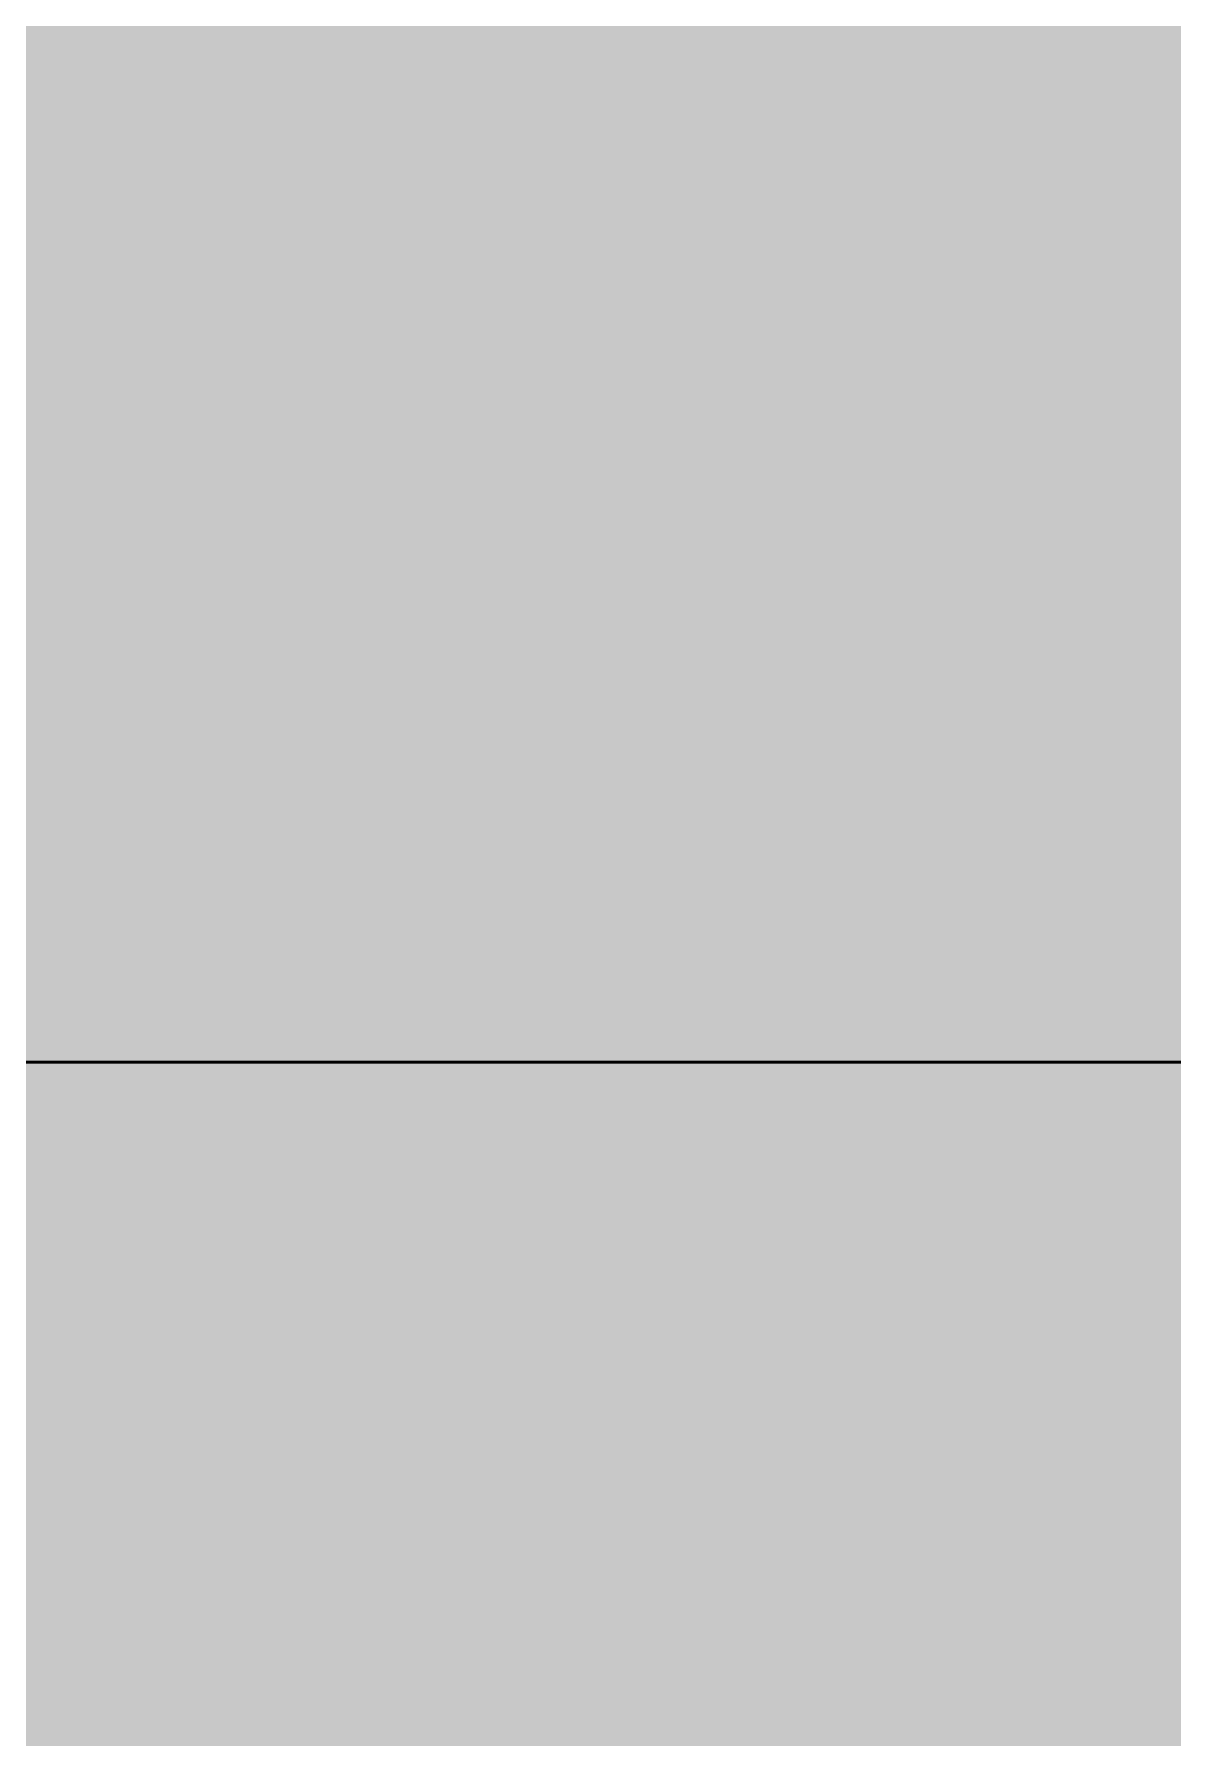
# Model space of a CAD drawing. Header units: millimetres. Extents: x -155050 to -36395, y -2753 to 7638.
# Drawn here: x -45849.2 to -45638.7, y -874.9 to -560.1 of the extents above; entities that cross this region are included whole.
import ezdxf

# ---------------------------------------------------------------- set-up
doc = ezdxf.new("R2010")
doc.units = ezdxf.units.MM
for name, pattern in [('IMPORT-DASHDOT', [11.176, 8.128, -1.524, 0, -1.524]), ('IMPORT-DASHED _2_', [9.652, 8.128, -1.524]), ('IMPORT-DĚLICÍ2 _2_', [15.875, 6.35, -3.175, 0, -3.175, 0, -3.175]), ('IMPORT-KANVBRDO', [20, 7, -6.5, 0, -6.5]), ('IMPORT-PHANTOM2', [14.732, 8.128, -1.524, 1.016, -1.524, 1.016, -1.524])]:
    doc.linetypes.add(name, pattern=pattern)
for name, color, linetype, lineweight, true_color in [('---1 - PBS PNP-1', 1, 'Continuous', 35, 0xff0000), ('00_pl_deštová voda oblast', 6, 'Continuous', 25, 0xff00ff), ('00_pL_hranice pozemku', 1, 'Continuous', 35, 0xff0000), ('00_pL_katastr', 150, 'Continuous', 9, 0x007fff), ('00_pL_katastr-1', 150, 'Continuous', 35, 0x007fff), ('00_pL_objekt', 1, 'Continuous', 50, 0xff0000), ('212_HK_situace_03_dwg-1', 40, 'Continuous', 9, 0xffbf00), ('A-DOOR-5', 7, 'Continuous', 9, 0xf7f7ef), ('A-FLOR-LEVL-1', 7, 'Continuous', 9, 0x7f7f7f), ('hch kanal-2', 6, 'IMPORT-KANVBRDO', 9, 0xff00ff), ('hch teren-1', 7, 'Continuous', 9, 0x00a5a5), ('hchrozvodi-1', 7, 'IMPORT-DĚLICÍ2 _2_', 9, 0x00a5a5), ('Obrys', 2, 'Continuous', 9, 0xffff00), ('Obrys-2', 1, 'IMPORT-DASHED _2_', 9, 0xff0000), ('Obrys-3', 5, 'Continuous', 9, 0x0000ff), ('Obrys-4', 5, 'IMPORT-DASHDOT', 9, 0x0000ff), ('PDF7_GASNET PLYN STŘEDOTLAK', 9, 'Continuous', 9, 0x808080), ('PDF7_GASNET PLYN STŘEDOTLAK OCHRANNĚ PÁSMO', 7, 'Continuous', 9, 0xa5a552), ('PDF7_GP Budovy', 7, 'Continuous', 9, 0x260000), ('PDF7_GP Elektrické objekty', 6, 'Continuous', 9, 0xff00ff), ('PDF7_GP Hraniční linie', 7, 'Continuous', 9, 0x0052a5), ('PDF7_GP Výšky bodů', 7, 'Continuous', 9, 0x0052a5), ('PDF7_ISS CETIN Nadzemní sítě', 9, 'Continuous', 9, 0x808080), ('PDF7_ISS CETIN Zaměřené a kótované vnitřní STP', 9, 'Continuous', 9, 0x808080), ('PDF7_ISS KRÁLOVÉHRADECKÁ PROVOZNÍ SPLAŠKOVÁ KANALIZACE', 9, 'Continuous', 9, 0x808080), ('PDF7_ISS KRÁLOVÉHRADECKÁ PROVOZNÍ VODOVOD HL ŘAD', 9, 'Continuous', 9, 0x808080), ('PDF7_ISS TECHNICKÉ SLUŽBY HK VO', 9, 'Continuous', 9, 0x808080), ('PDF7_ISS ČEZ DISTRIBUCE NN', 9, 'Continuous', 9, 0x808080), ('PDF7_ISS ČEZ DISTRIBUCE VN PODZEMNÍ', 9, 'Continuous', 9, 0x808080), ('PDF7_Pouchov_726559$0$23700', 7, 'Continuous', 9, 0x52a5a5), ('PDF7_Slezské Předměstí_646971$0$21900', 7, 'Continuous', 9, 0x002600), ('PDF7_Slezské Předměstí_646971$0$23700', 9, 'Continuous', 9, 0x808080), ('zed-1', 5, 'Continuous', 9, 0x0000ff)]:
    doc.layers.add(name, color=color, linetype=linetype, lineweight=lineweight, true_color=true_color)
for name, color, linetype, lineweight in [('0-1', 7, 'Continuous', 9), ('0-2', 7, 'IMPORT-PHANTOM2', 9), ('00_pl_rozhrani ploch', 7, 'Continuous', 18), ('00_pL_stavajici objekty', 7, 'Continuous', 50), ('2966-1_navrh dispozice stroju-HK_02_dwg-1', 7, 'Continuous', 9), ('2966-1_navrh dispozice stroju-HK_dwg-1', 7, 'Continuous', 9), ('A-DOOR', 7, 'Continuous', 9), ('A-FLOR-LEVL', 7, 'Continuous', 9), ('HK_TEREN_SESAZENI_dwg-1', 7, 'Continuous', 9), ('Kóty', 7, 'Continuous', 9), ('PDF4_Geometry', 7, 'Continuous', 9), ('PDF7_GP Popis', 7, 'Continuous', 9), ('PDF7_ISS VODOVOD', 7, 'Continuous', 9), ('PDF9_Geometrie', 7, 'Continuous', 9)]:
    doc.layers.add(name, color=color, linetype=linetype, lineweight=lineweight)

# ---------------------------------------------------------------- blocks, each defined once
blk = doc.blocks.new('M_Vrata_ výsuvná_ sekční - 3000X4000 MM-840892-Řez 5')
at = {"layer": 'A-DOOR-5'}
blk.add_hatch(color=256, dxfattribs=at).paths.add_polyline_path([(196528.92, -750), (196843.19, -750), (196843.19, -738), (196995.69, -738), (196995.69, 1700), (196988.19, 1700), (196988.19, 2750), (192995.69, 2750), (192995.69, -738), (193133.19, -738), (193133.19, -750), (196145.34, -750)])
at = {"layer": 'A-DOOR'}
blk.add_line((196843.19, -750), (193133.19, -750), dxfattribs=at)
blk.add_line((196843.19, -750), (193133.19, -750), dxfattribs=at)
blk = doc.blocks.new('Rampa - Rampa-818641-Řez 5')
at = {"layer": 'A-FLOR-LEVL-1'}
blk.add_hatch(color=256, dxfattribs=at).paths.add_polyline_path([(192988.19, -953), (196988.19, -953), (196988.19, -756), (196868.19, -756), (196868.19, -750), (193108.19, -750), (193108.19, -756), (192988.19, -756), (192988.19, -876.47)])
blk = doc.blocks.new('2966-1_navrh dispozice stroju-HK_dwg-867852-Řez 5')
at = {"layer": 'Kóty'}
blk.add_line((181940.69, -750), (198730.69, -750), dxfattribs=at)
at = {"layer": 'Obrys'}
blk.add_line((203519.7, -750), (179267.83, -750), dxfattribs=at)
at = {"layer": 'Obrys-3'}
blk.add_line((196995.69, -750), (192985.69, -750), dxfattribs=at)
blk = doc.blocks.new('2966-1_navrh dispozice stroju-HK_02_dwg__X1516-904703-Řez 5')
at = {"layer": '0-1'}
for p, q in [((194362.78, -750), (194373.13, -750)), ((194371.76, -750), (194382.11, -750)), ((194380.74, -750), (194391.09, -750)), ((194389.72, -750), (194400.07, -750)), ((194398.7, -750), (194409.05, -750)), ((194407.68, -750), (194418.03, -750)), ((194416.66, -750), (194427.01, -750)), ((194425.64, -750), (194435.99, -750)), ((194434.62, -750), (194444.97, -750)), ((194443.6, -750), (194453.95, -750)), ((194452.58, -750), (194462.93, -750)), ((194461.56, -750), (194471.91, -750)), ((194470.54, -750), (194480.89, -750)), ((194479.52, -750), (194489.87, -750)), ((194488.5, -750), (194498.85, -750)), ((194497.48, -750), (194507.83, -750)), ((194506.46, -750), (194516.81, -750)), ((194515.44, -750), (194525.79, -750)), ((194524.42, -750), (194534.77, -750)), ((194533.4, -750), (194543.75, -750)), ((194542.38, -750), (194552.73, -750)), ((194551.36, -750), (194561.71, -750)), ((194560.34, -750), (194570.69, -750)), ((194569.32, -750), (194579.67, -750))]:
    blk.add_line(p, q, dxfattribs=at)
blk = doc.blocks.new('2966-1_navrh dispozice stroju-HK_02_dwg__X1517-904704-Řez 5')
at = {"layer": '0-1'}
for p, q in [((194363.21, -750), (194373.56, -750)), ((194372.19, -750), (194382.54, -750)), ((194381.17, -750), (194391.52, -750)), ((194390.15, -750), (194400.5, -750)), ((194399.13, -750), (194409.48, -750)), ((194408.11, -750), (194418.46, -750)), ((194417.09, -750), (194427.44, -750)), ((194426.07, -750), (194436.42, -750)), ((194435.05, -750), (194445.4, -750)), ((194444.03, -750), (194454.38, -750)), ((194453.01, -750), (194463.36, -750)), ((194462, -750), (194472.35, -750)), ((194470.98, -750), (194481.33, -750)), ((194479.96, -750), (194490.31, -750)), ((194488.94, -750), (194499.29, -750)), ((194497.92, -750), (194508.27, -750)), ((194506.9, -750), (194517.25, -750)), ((194515.88, -750), (194526.23, -750)), ((194524.86, -750), (194535.21, -750)), ((194533.84, -750), (194544.19, -750)), ((194542.82, -750), (194553.17, -750)), ((194551.8, -750), (194562.15, -750)), ((194560.78, -750), (194571.13, -750)), ((194569.76, -750), (194580.11, -750))]:
    blk.add_line(p, q, dxfattribs=at)
blk = doc.blocks.new('2966-1_navrh dispozice stroju-HK_02_dwg__X1520-904707-Řez 5')
at = {"layer": '0-1'}
for p, q in [((194356.47, -750), (194366.47, -750)), ((194360.55, -750), (194370.55, -750)), ((194365.45, -750), (194375.45, -750)), ((194369.53, -750), (194379.53, -750)), ((194374.43, -750), (194424.43, -750)), ((194376.31, -750), (194415.45, -750)), ((194376.31, -750), (194406.47, -750)), ((194376.31, -750), (194397.49, -750)), ((194376.31, -750), (194388.51, -750)), ((194383.41, -750), (194433.41, -750)), ((194392.39, -750), (194442.39, -750)), ((194401.37, -750), (194451.37, -750)), ((194410.35, -750), (194460.35, -750)), ((194419.33, -750), (194469.33, -750)), ((194428.31, -750), (194462.31, -750)), ((194437.29, -750), (194462.31, -750)), ((194446.27, -750), (194462.31, -750)), ((194455.26, -750), (194465.26, -750)), ((194464.24, -750), (194474.24, -750)), ((194468.31, -750), (194478.31, -750)), ((194473.22, -750), (194523.22, -750)), ((194477.29, -750), (194487.29, -750)), ((194481.31, -750), (194514.24, -750)), ((194481.31, -750), (194505.26, -750)), ((194481.31, -750), (194496.27, -750)), ((194482.2, -750), (194532.2, -750)), ((194491.18, -750), (194541.18, -750)), ((194500.16, -750), (194550.16, -750)), ((194509.14, -750), (194559.14, -750)), ((194518.12, -750), (194568.12, -750)), ((194527.1, -750), (194577.1, -750)), ((194536.08, -750), (194567.31, -750)), ((194545.06, -750), (194567.31, -750)), ((194554.04, -750), (194567.31, -750)), ((194563.02, -750), (194573.02, -750)), ((194572, -750), (194582, -750))]:
    blk.add_line(p, q, dxfattribs=at)
blk = doc.blocks.new('2966-1_navrh dispozice stroju-HK_02_dwg__X1525-904712-Řez 5')
at = {"layer": '0-1'}
for p, q in [((194541.81, -750), (194546.05, -750)), ((194541.81, -750), (194549.81, -750)), ((194541.81, -750), (194549.81, -750)), ((194541.81, -750), (194549.81, -750)), ((194541.81, -750), (194549.81, -750)), ((194541.81, -750), (194549.81, -750)), ((194541.81, -750), (194549.81, -750)), ((194541.81, -750), (194549.81, -750)), ((194541.81, -750), (194549.81, -750)), ((194541.81, -750), (194549.81, -750)), ((194541.81, -750), (194549.81, -750)), ((194541.81, -750), (194549.81, -750)), ((194541.81, -750), (194549.81, -750)), ((194541.81, -750), (194549.81, -750)), ((194541.81, -750), (194549.81, -750)), ((194541.81, -750), (194549.81, -750)), ((194541.81, -750), (194549.81, -750)), ((194541.81, -750), (194549.81, -750)), ((194541.81, -750), (194549.81, -750)), ((194541.81, -750), (194549.81, -750)), ((194541.81, -750), (194549.81, -750)), ((194541.81, -750), (194549.81, -750)), ((194541.81, -750), (194549.81, -750)), ((194541.81, -750), (194549.81, -750)), ((194541.81, -750), (194549.81, -750)), ((194541.81, -750), (194549.81, -750)), ((194541.81, -750), (194549.81, -750)), ((194541.81, -750), (194549.81, -750)), ((194541.81, -750), (194549.81, -750)), ((194541.81, -750), (194549.81, -750)), ((194541.81, -750), (194549.81, -750)), ((194541.81, -750), (194549.81, -750)), ((194541.81, -750), (194549.81, -750)), ((194541.81, -750), (194549.81, -750)), ((194541.81, -750), (194549.81, -750)), ((194541.81, -750), (194549.81, -750)), ((194541.81, -750), (194549.81, -750)), ((194541.81, -750), (194549.81, -750)), ((194541.81, -750), (194549.81, -750)), ((194541.81, -750), (194549.81, -750)), ((194541.81, -750), (194549.81, -750)), ((194541.81, -750), (194549.81, -750)), ((194541.81, -750), (194549.81, -750)), ((194541.81, -750), (194549.81, -750)), ((194541.81, -750), (194549.81, -750)), ((194541.81, -750), (194549.81, -750)), ((194541.81, -750), (194549.81, -750)), ((194541.81, -750), (194549.81, -750)), ((194541.81, -750), (194549.81, -750)), ((194541.81, -750), (194549.81, -750)), ((194541.81, -750), (194549.81, -750)), ((194541.81, -750), (194549.81, -750)), ((194541.81, -750), (194549.81, -750)), ((194541.81, -750), (194549.81, -750)), ((194541.81, -750), (194549.81, -750)), ((194545.01, -750), (194549.81, -750)), ((194549.5, -750), (194549.81, -750))]:
    blk.add_line(p, q, dxfattribs=at)
blk = doc.blocks.new('2966-1_navrh dispozice stroju-HK_02_dwg__X1529-904716-Řez 5')
at = {"layer": '0-1'}
for p, q in [((194358.05, -750), (194368.05, -750)), ((194362.96, -750), (194372.96, -750)), ((194367.03, -750), (194377.03, -750)), ((194371.94, -750), (194421.94, -750)), ((194376.01, -750), (194386.01, -750)), ((194376.31, -750), (194395, -750)), ((194376.31, -750), (194403.98, -750)), ((194376.31, -750), (194412.96, -750)), ((194380.92, -750), (194430.92, -750)), ((194389.9, -750), (194439.9, -750)), ((194398.88, -750), (194448.88, -750)), ((194407.86, -750), (194457.86, -750)), ((194416.84, -750), (194466.84, -750)), ((194425.82, -750), (194462.31, -750)), ((194434.8, -750), (194462.31, -750)), ((194443.78, -750), (194462.31, -750)), ((194452.76, -750), (194462.76, -750)), ((194461.74, -750), (194471.74, -750)), ((194465.82, -750), (194475.82, -750)), ((194470.72, -750), (194480.72, -750)), ((194474.8, -750), (194484.8, -750)), ((194479.7, -750), (194529.7, -750)), ((194481.31, -750), (194493.78, -750)), ((194481.31, -750), (194502.76, -750)), ((194481.31, -750), (194511.74, -750)), ((194481.31, -750), (194520.72, -750)), ((194488.68, -750), (194538.68, -750)), ((194497.66, -750), (194547.66, -750)), ((194506.64, -750), (194556.64, -750)), ((194515.62, -750), (194565.62, -750)), ((194524.6, -750), (194574.6, -750)), ((194533.58, -750), (194567.31, -750)), ((194542.56, -750), (194567.31, -750)), ((194551.54, -750), (194567.31, -750)), ((194560.52, -750), (194570.52, -750)), ((194569.5, -750), (194579.5, -750)), ((194573.58, -750), (194583.58, -750))]:
    blk.add_line(p, q, dxfattribs=at)
blk = doc.blocks.new('2966-1_navrh dispozice stroju-HK_02_dwg__X1575-904762-Řez 5')
at = {"layer": '0-1'}
for p, q in [((194357.71, -750), (194368.06, -750)), ((194366.69, -750), (194377.04, -750)), ((194375.67, -750), (194386.02, -750)), ((194384.65, -750), (194395, -750)), ((194393.63, -750), (194403.98, -750)), ((194402.61, -750), (194412.96, -750)), ((194411.59, -750), (194421.94, -750)), ((194420.57, -750), (194430.92, -750)), ((194429.55, -750), (194439.9, -750)), ((194438.53, -750), (194448.88, -750)), ((194447.51, -750), (194457.86, -750)), ((194456.49, -750), (194466.84, -750)), ((194465.47, -750), (194475.82, -750)), ((194474.45, -750), (194484.8, -750)), ((194483.43, -750), (194493.78, -750)), ((194492.41, -750), (194502.76, -750)), ((194501.39, -750), (194511.74, -750)), ((194510.37, -750), (194520.72, -750)), ((194519.35, -750), (194529.7, -750)), ((194528.33, -750), (194538.68, -750)), ((194537.31, -750), (194547.66, -750)), ((194546.29, -750), (194556.64, -750)), ((194555.27, -750), (194565.62, -750)), ((194564.25, -750), (194574.6, -750)), ((194573.23, -750), (194583.58, -750))]:
    blk.add_line(p, q, dxfattribs=at)
blk = doc.blocks.new('2966-1_navrh dispozice stroju-HK_02_dwg__X1576-904763-Řez 5')
at = {"layer": '0-1'}
for p, q in [((194357.27, -750), (194367.62, -750)), ((194366.25, -750), (194376.6, -750)), ((194375.23, -750), (194385.58, -750)), ((194384.21, -750), (194394.56, -750)), ((194393.19, -750), (194403.54, -750)), ((194402.17, -750), (194412.52, -750)), ((194411.15, -750), (194421.5, -750)), ((194420.13, -750), (194430.48, -750)), ((194429.11, -750), (194439.46, -750)), ((194438.09, -750), (194448.44, -750)), ((194447.07, -750), (194457.42, -750)), ((194456.05, -750), (194466.4, -750)), ((194465.03, -750), (194475.38, -750)), ((194474.01, -750), (194484.36, -750)), ((194482.99, -750), (194493.34, -750)), ((194491.97, -750), (194502.32, -750)), ((194500.95, -750), (194511.3, -750)), ((194509.93, -750), (194520.28, -750)), ((194518.92, -750), (194529.27, -750)), ((194527.9, -750), (194538.25, -750)), ((194536.88, -750), (194547.23, -750)), ((194545.86, -750), (194556.21, -750)), ((194554.84, -750), (194565.19, -750)), ((194563.82, -750), (194574.17, -750)), ((194572.8, -750), (194583.15, -750))]:
    blk.add_line(p, q, dxfattribs=at)
blk = doc.blocks.new('2966-1_navrh dispozice stroju-HK_02_dwg__X1579-904766-Řez 5')
at = {"layer": '0-1'}
for p, q in [((194357.92, -750), (194367.92, -750)), ((194358.33, -750), (194368.33, -750)), ((194362.41, -750), (194372.41, -750)), ((194362.82, -750), (194372.82, -750)), ((194366.9, -750), (194376.9, -750)), ((194367.31, -750), (194417.31, -750)), ((194371.39, -750), (194381.39, -750)), ((194371.8, -750), (194421.8, -750)), ((194375.88, -750), (194385.88, -750)), ((194376.29, -750), (194426.29, -750)), ((194376.31, -750), (194390.37, -750)), ((194376.31, -750), (194394.86, -750)), ((194376.31, -750), (194399.35, -750)), ((194376.31, -750), (194403.84, -750)), ((194376.31, -750), (194408.33, -750)), ((194376.31, -750), (194412.82, -750)), ((194380.78, -750), (194430.78, -750)), ((194385.27, -750), (194435.27, -750)), ((194389.76, -750), (194439.76, -750)), ((194394.25, -750), (194444.25, -750)), ((194398.74, -750), (194448.74, -750)), ((194403.23, -750), (194453.23, -750)), ((194407.72, -750), (194457.72, -750)), ((194412.21, -750), (194462.21, -750)), ((194416.7, -750), (194466.7, -750)), ((194421.19, -750), (194471.19, -750)), ((194425.68, -750), (194462.31, -750)), ((194430.17, -750), (194462.31, -750)), ((194434.66, -750), (194462.31, -750)), ((194439.15, -750), (194462.31, -750)), ((194443.64, -750), (194462.31, -750)), ((194448.13, -750), (194462.31, -750)), ((194452.62, -750), (194462.62, -750)), ((194457.11, -750), (194467.11, -750)), ((194461.6, -750), (194471.6, -750)), ((194465.68, -750), (194475.68, -750)), ((194466.09, -750), (194476.09, -750)), ((194470.17, -750), (194480.17, -750)), ((194470.58, -750), (194480.58, -750)), ((194474.66, -750), (194484.66, -750)), ((194475.07, -750), (194525.07, -750)), ((194479.15, -750), (194489.15, -750)), ((194479.56, -750), (194529.56, -750)), ((194481.31, -750), (194493.64, -750)), ((194481.31, -750), (194498.13, -750)), ((194481.31, -750), (194502.62, -750)), ((194481.31, -750), (194507.11, -750)), ((194481.31, -750), (194511.6, -750)), ((194481.31, -750), (194516.09, -750)), ((194481.31, -750), (194520.58, -750)), ((194484.05, -750), (194534.05, -750)), ((194488.54, -750), (194538.54, -750)), ((194493.03, -750), (194543.03, -750)), ((194497.52, -750), (194547.52, -750)), ((194502.01, -750), (194552.01, -750)), ((194506.5, -750), (194556.5, -750)), ((194510.99, -750), (194560.99, -750)), ((194515.48, -750), (194565.48, -750)), ((194519.97, -750), (194569.97, -750)), ((194524.46, -750), (194574.46, -750)), ((194528.95, -750), (194567.31, -750)), ((194533.44, -750), (194567.31, -750)), ((194537.93, -750), (194567.31, -750)), ((194542.42, -750), (194567.31, -750)), ((194546.91, -750), (194567.31, -750)), ((194551.4, -750), (194567.31, -750)), ((194555.89, -750), (194567.31, -750)), ((194560.38, -750), (194570.38, -750)), ((194564.87, -750), (194574.87, -750)), ((194568.95, -750), (194578.95, -750)), ((194569.36, -750), (194579.36, -750)), ((194573.44, -750), (194583.44, -750)), ((194573.85, -750), (194583.85, -750))]:
    blk.add_line(p, q, dxfattribs=at)
blk = doc.blocks.new('2966-1_navrh dispozice stroju-HK_02_dwg__X1584-904771-Řez 5')
at = {"layer": '0-1'}
for p, q in [((194541.81, -750), (194549.81, -750)), ((194541.81, -750), (194549.81, -750)), ((194541.81, -750), (194549.81, -750)), ((194541.81, -750), (194549.81, -750)), ((194541.81, -750), (194549.81, -750)), ((194541.81, -750), (194549.81, -750)), ((194541.81, -750), (194549.81, -750)), ((194541.81, -750), (194549.81, -750)), ((194541.81, -750), (194549.81, -750)), ((194541.81, -750), (194549.81, -750)), ((194541.81, -750), (194549.81, -750)), ((194541.81, -750), (194549.81, -750)), ((194541.81, -750), (194549.81, -750)), ((194541.81, -750), (194549.81, -750)), ((194541.81, -750), (194549.81, -750)), ((194541.81, -750), (194549.81, -750)), ((194541.81, -750), (194549.81, -750)), ((194541.81, -750), (194549.81, -750)), ((194541.81, -750), (194549.81, -750)), ((194541.81, -750), (194549.81, -750)), ((194541.81, -750), (194549.81, -750)), ((194541.81, -750), (194549.81, -750)), ((194541.81, -750), (194549.81, -750)), ((194541.81, -750), (194549.81, -750)), ((194541.81, -750), (194549.81, -750)), ((194541.81, -750), (194549.81, -750)), ((194541.81, -750), (194549.81, -750)), ((194541.81, -750), (194549.81, -750)), ((194541.81, -750), (194549.81, -750)), ((194541.81, -750), (194549.81, -750)), ((194541.81, -750), (194549.81, -750)), ((194541.81, -750), (194549.81, -750)), ((194541.81, -750), (194549.81, -750)), ((194541.81, -750), (194549.81, -750)), ((194541.81, -750), (194549.81, -750)), ((194541.81, -750), (194549.81, -750)), ((194541.81, -750), (194549.81, -750)), ((194541.81, -750), (194549.81, -750)), ((194541.81, -750), (194549.81, -750)), ((194541.81, -750), (194549.81, -750)), ((194541.81, -750), (194549.81, -750)), ((194541.81, -750), (194549.81, -750)), ((194541.81, -750), (194549.81, -750)), ((194541.81, -750), (194549.81, -750)), ((194541.81, -750), (194549.81, -750)), ((194541.81, -750), (194549.81, -750)), ((194541.81, -750), (194549.81, -750)), ((194541.81, -750), (194549.81, -750)), ((194541.81, -750), (194549.81, -750)), ((194541.81, -750), (194549.81, -750)), ((194541.81, -750), (194549.81, -750)), ((194541.81, -750), (194549.81, -750)), ((194541.81, -750), (194549.81, -750)), ((194541.81, -750), (194549.53, -750)), ((194541.81, -750), (194545.04, -750)), ((194543.99, -750), (194549.81, -750)), ((194548.48, -750), (194549.81, -750))]:
    blk.add_line(p, q, dxfattribs=at)
blk = doc.blocks.new('2966-1_navrh dispozice stroju-HK_02_dwg__X1588-904775-Řez 5')
at = {"layer": '0-1'}
for p, q in [((194357.88, -750), (194367.88, -750)), ((194362.78, -750), (194372.78, -750)), ((194366.86, -750), (194376.86, -750)), ((194371.76, -750), (194421.76, -750)), ((194375.84, -750), (194385.84, -750)), ((194376.31, -750), (194412.78, -750)), ((194376.31, -750), (194403.8, -750)), ((194376.31, -750), (194394.82, -750)), ((194380.74, -750), (194430.74, -750)), ((194389.72, -750), (194439.72, -750)), ((194398.7, -750), (194448.7, -750)), ((194407.68, -750), (194457.68, -750)), ((194416.66, -750), (194466.66, -750)), ((194425.64, -750), (194462.31, -750)), ((194434.62, -750), (194462.31, -750)), ((194443.6, -750), (194462.31, -750)), ((194452.58, -750), (194462.58, -750)), ((194461.56, -750), (194471.56, -750)), ((194465.64, -750), (194475.64, -750)), ((194470.54, -750), (194480.54, -750)), ((194474.62, -750), (194484.62, -750)), ((194479.52, -750), (194529.52, -750)), ((194481.31, -750), (194520.54, -750)), ((194481.31, -750), (194511.56, -750)), ((194481.31, -750), (194502.58, -750)), ((194481.31, -750), (194493.6, -750)), ((194488.5, -750), (194538.5, -750)), ((194497.48, -750), (194547.48, -750)), ((194506.46, -750), (194556.46, -750)), ((194515.44, -750), (194565.44, -750)), ((194524.42, -750), (194574.42, -750)), ((194533.4, -750), (194567.31, -750)), ((194542.38, -750), (194567.31, -750)), ((194551.36, -750), (194567.31, -750)), ((194560.34, -750), (194570.34, -750)), ((194569.32, -750), (194579.32, -750)), ((194573.4, -750), (194583.4, -750))]:
    blk.add_line(p, q, dxfattribs=at)
blk = doc.blocks.new('2966-1_navrh dispozice stroju-HK_02_dwg-876232-Řez 5')
at = {"layer": '0-1'}
for p, q in [((195258.81, -750), (193691.81, -750)), ((196691.81, -750), (193691.81, -750)), ((196691.81, -750), (193691.81, -750)), ((193691.81, -750), (196691.81, -750)), ((193691.81, -750), (196691.81, -750)), ((196691.81, -750), (193691.81, -750)), ((196691.81, -750), (193691.81, -750)), ((196691.81, -750), (193691.81, -750)), ((193691.81, -750), (196691.81, -750)), ((193691.81, -750), (196691.81, -750)), ((196691.81, -750), (193691.81, -750)), ((195205.81, -750), (193821.81, -750)), ((193821.81, -750), (195205.81, -750)), ((195205.81, -750), (193821.81, -750)), ((193821.81, -750), (195205.81, -750)), ((195205.81, -750), (193821.81, -750)), ((193821.81, -750), (195205.81, -750)), ((195205.81, -750), (193821.81, -750)), ((193821.81, -750), (195205.81, -750)), ((194376.31, -750), (194357.31, -750)), ((194357.31, -750), (194376.31, -750)), ((194376.31, -750), (194357.31, -750)), ((194357.31, -750), (194376.31, -750)), ((194376.31, -750), (194357.31, -750)), ((194357.31, -750), (194376.31, -750)), ((194376.31, -750), (194357.31, -750)), ((194357.31, -750), (194376.31, -750)), ((194481.31, -750), (194462.31, -750)), ((194462.31, -750), (194481.31, -750)), ((194481.31, -750), (194462.31, -750)), ((194462.31, -750), (194481.31, -750)), ((194481.31, -750), (194462.31, -750)), ((194462.31, -750), (194481.31, -750)), ((194481.31, -750), (194462.31, -750)), ((194462.31, -750), (194481.31, -750)), ((194521.81, -750), (194501.81, -750)), ((194521.81, -750), (194501.81, -750)), ((194521.81, -750), (194501.81, -750)), ((194521.81, -750), (194501.81, -750)), ((194504.02, -750), (194502.81, -750)), ((194504.02, -750), (194502.81, -750)), ((194504.02, -750), (194502.81, -750)), ((194504.02, -750), (194502.81, -750)), ((194511.81, -750), (194504.02, -750)), ((194511.81, -750), (194504.02, -750)), ((194511.81, -750), (194504.02, -750)), ((194511.81, -750), (194504.02, -750)), ((194511.81, -750), (194504.02, -750)), ((194511.81, -750), (194504.02, -750)), ((194511.81, -750), (194504.02, -750)), ((194511.81, -750), (194504.02, -750)), ((194518.09, -750), (194505.54, -750)), ((194518.09, -750), (194505.54, -750)), ((194518.09, -750), (194505.54, -750)), ((194518.09, -750), (194505.54, -750)), ((194517.81, -750), (194505.81, -750)), ((194517.81, -750), (194505.81, -750)), ((194517.81, -750), (194505.81, -750)), ((194517.81, -750), (194505.81, -750)), ((194516.87, -750), (194506.76, -750)), ((194516.87, -750), (194506.76, -750)), ((194516.87, -750), (194506.76, -750)), ((194516.87, -750), (194506.76, -750)), ((194519.61, -750), (194511.81, -750)), ((194519.61, -750), (194511.81, -750)), ((194519.61, -750), (194511.81, -750)), ((194519.61, -750), (194511.81, -750)), ((194519.61, -750), (194511.81, -750)), ((194519.61, -750), (194511.81, -750)), ((194519.61, -750), (194511.81, -750)), ((194519.61, -750), (194511.81, -750)), ((194520.81, -750), (194519.61, -750)), ((194520.81, -750), (194519.61, -750)), ((194520.81, -750), (194519.61, -750)), ((194520.81, -750), (194519.61, -750)), ((194549.81, -750), (194541.81, -750)), ((194541.81, -750), (194549.81, -750)), ((194549.81, -750), (194541.81, -750)), ((194541.81, -750), (194549.81, -750)), ((194549.81, -750), (194541.81, -750)), ((194541.81, -750), (194549.81, -750)), ((194549.81, -750), (194541.81, -750)), ((194541.81, -750), (194549.81, -750)), ((194586.31, -750), (194567.31, -750)), ((194567.31, -750), (194586.31, -750)), ((194586.31, -750), (194567.31, -750)), ((194567.31, -750), (194586.31, -750)), ((194586.31, -750), (194567.31, -750)), ((194567.31, -750), (194586.31, -750)), ((194586.31, -750), (194567.31, -750)), ((194567.31, -750), (194586.31, -750))]:
    blk.add_line(p, q, dxfattribs=at)
at = {"layer": '0-1', "flags": 128}
blk.add_lwpolyline([(195448.81, -750), (195258.81, -750), (193691.81, -750)], dxfattribs=at)
blk.add_lwpolyline([(194517.01, -750), (194519.61, -750), (194522.21, -750), (194519.61, -750), (194517.01, -750), (194511.81, -750), (194506.62, -750), (194504.02, -750), (194501.42, -750), (194504.02, -750), (194506.62, -750), (194511.81, -750)], close=True, dxfattribs=at)
blk.add_lwpolyline([(194517.01, -750), (194519.61, -750), (194522.21, -750), (194519.61, -750), (194517.01, -750), (194511.81, -750), (194506.62, -750), (194504.02, -750), (194501.42, -750), (194504.02, -750), (194506.62, -750), (194511.81, -750)], close=True, dxfattribs=at)
blk.add_lwpolyline([(194517.01, -750), (194519.61, -750), (194522.21, -750), (194519.61, -750), (194517.01, -750), (194511.81, -750), (194506.62, -750), (194504.02, -750), (194501.42, -750), (194504.02, -750), (194506.62, -750), (194511.81, -750)], close=True, dxfattribs=at)
blk.add_lwpolyline([(194517.01, -750), (194519.61, -750), (194522.21, -750), (194519.61, -750), (194517.01, -750), (194511.81, -750), (194506.62, -750), (194504.02, -750), (194501.42, -750), (194504.02, -750), (194506.62, -750), (194511.81, -750)], close=True, dxfattribs=at)
at = {"layer": '0-2'}
blk.add_line((196883.81, -750), (193681.81, -750), dxfattribs=at)
blk.add_line((196883.81, -750), (193681.81, -750), dxfattribs=at)
at = {"layer": 'Kóty'}
for p, q in [((182162.81, -750), (198952.81, -750)), ((182162.81, -750), (198952.81, -750)), ((193402.81, -750), (195652.81, -750))]:
    blk.add_line(p, q, dxfattribs=at)
at = {"layer": 'Obrys'}
for p, q in [((179267.83, -750), (203741.82, -750)), ((203741.82, -750), (179267.83, -750)), ((198998.95, -750), (192881.81, -750)), ((192881.81, -750), (195250.12, -750)), ((195250.12, -750), (192881.81, -750)), ((192881.81, -750), (198998.95, -750))]:
    blk.add_line(p, q, dxfattribs=at)
at = {"layer": 'Obrys-2'}
for p, q in [((192608.67, -750), (199327.81, -750)), ((199327.81, -750), (192608.67, -750))]:
    blk.add_line(p, q, dxfattribs=at)
at = {"layer": 'Obrys-3'}
for p, q in [((181587.81, -750), (200127.81, -750)), ((200127.81, -750), (181587.81, -750)), ((199807.81, -750), (181587.81, -750))]:
    blk.add_line(p, q, dxfattribs=at)
at = {"layer": 'Obrys-3', "flags": 128}
blk.add_lwpolyline([(199802.81, -750), (181587.81, -750), (180987.81, -750)], dxfattribs=at)
at = {"layer": 'Obrys-4'}
blk.add_line((190787.81, -750), (200807.81, -750), dxfattribs=at)
at = {"layer": 'zed-1'}
blk.add_line((192985.69, -750), (196995.69, -750), dxfattribs=at)
for name in ['2966-1_navrh dispozice stroju-HK_02_dwg__X1516-904703-Řez 5', '2966-1_navrh dispozice stroju-HK_02_dwg__X1517-904704-Řez 5', '2966-1_navrh dispozice stroju-HK_02_dwg__X1575-904762-Řez 5', '2966-1_navrh dispozice stroju-HK_02_dwg__X1576-904763-Řez 5', '2966-1_navrh dispozice stroju-HK_02_dwg__X1520-904707-Řez 5', '2966-1_navrh dispozice stroju-HK_02_dwg__X1529-904716-Řez 5', '2966-1_navrh dispozice stroju-HK_02_dwg__X1579-904766-Řez 5', '2966-1_navrh dispozice stroju-HK_02_dwg__X1588-904775-Řez 5', '2966-1_navrh dispozice stroju-HK_02_dwg__X1525-904712-Řez 5', '2966-1_navrh dispozice stroju-HK_02_dwg__X1584-904771-Řez 5']:
    blk.add_blockref(name, (0, 0))
blk = doc.blocks.new('212_HK_situace_03_dwg-886969-Řez 5')
at = {"layer": '---1 - PBS PNP-1'}
blk.add_line((184097.97, -750), (197102.08, -750), dxfattribs=at)
at = {"layer": '00_pl_deštová voda oblast'}
for p, q in [((200043.36, -750), (180549.15, -750)), ((184243.14, -750), (195636.62, -750)), ((193133.19, -750), (196843.19, -750))]:
    blk.add_line(p, q, dxfattribs=at)
at = {"layer": '00_pl_deštová voda oblast', "flags": 128}
blk.add_lwpolyline([(200045.47, -750), (200045.07, -750), (180445.17, -750)], dxfattribs=at)
at = {"layer": '00_pL_hranice pozemku', "flags": 128}
blk.add_lwpolyline([(179267.83, -750), (190825.28, -750), (190825.16, -750), (200517.25, -750), (200432.56, -750), (203816.94, -750)], dxfattribs=at)
at = {"layer": '00_pL_katastr', "flags": 128}
blk.add_lwpolyline([(184793.07, -750), (200400.15, -750), (198207.53, -750), (182600.45, -750)], close=True, dxfattribs=at)
at = {"layer": '00_pL_katastr-1'}
for p, q in [((179267.83, -750), (203816.94, -750)), ((179267.83, -750), (203816.94, -750)), ((179267.83, -750), (203816.94, -750)), ((203816.94, -750), (179267.83, -750)), ((203816.94, -750), (179267.83, -750))]:
    blk.add_line(p, q, dxfattribs=at)
at = {"layer": '00_pL_katastr-1', "flags": 128}
for points in [[(179267.83, -750), (180386.98, -750), (190827.91, -750), (199063.24, -750), (203816.94, -750)], [(179267.83, -750), (189670.01, -750), (187547.71, -750), (203518.5, -750), (196394.91, -750), (179267.83, -750)], [(203816.94, -750), (186983.57, -750), (187223.24, -750), (179267.83, -750)], [(179267.83, -750), (185852.75, -750), (188324, -750), (200935.35, -750), (203816.94, -750)], [(179267.83, -750), (194666.62, -750), (198047.58, -750), (202800.39, -750), (196394.91, -750), (196349.26, -750), (193555.84, -750), (179267.83, -750)], [(179267.83, -750), (185608.36, -750), (190751.45, -750), (190749.67, -750), (194726.15, -750), (196002.93, -750), (200511.65, -750), (200463.77, -750), (200417.59, -750), (203816.94, -750)], [(203816.94, -750), (197234.46, -750), (197119.47, -750), (186897.17, -750), (187707.12, -750)], [(187707.12, -750), (197948.35, -750), (197893.94, -750), (203816.94, -750)], [(190827.91, -750), (190751.45, -750), (193781.34, -750), (203816.94, -750)]]:
    blk.add_lwpolyline(points, dxfattribs=at)
blk.add_lwpolyline([(195945.76, -750), (182563.55, -750), (182545.91, -750), (195925.9, -750)], close=True, dxfattribs=at)
at = {"layer": '00_pL_objekt'}
blk.add_line((195895.35, -750), (193108.19, -750), dxfattribs=at)
at = {"layer": '00_pl_rozhrani ploch', "flags": 128}
blk.add_lwpolyline([(197358.19, -750), (197359.16, -750), (192959.16, -750), (192958.19, -750)], dxfattribs=at)
at = {"layer": '00_pL_stavajici objekty'}
blk.add_line((179267.83, -750), (203816.94, -750), dxfattribs=at)
at = {"layer": '00_pL_stavajici objekty', "flags": 128}
blk.add_lwpolyline([(203816.94, -750), (186930.3, -750), (187169.97, -750), (179267.83, -750)], dxfattribs=at)
for points in [[(195917.99, -750), (182558.41, -750), (182569.99, -750), (195929.58, -750)], [(195176.01, -750), (194320.96, -750), (196161.25, -750)]]:
    blk.add_lwpolyline(points, close=True, dxfattribs=at)
at = {"layer": 'PDF4_Geometry'}
for p, q in [((203816.94, -750), (179267.83, -750)), ((179267.83, -750), (203816.94, -750)), ((179267.83, -750), (203816.94, -750)), ((203816.94, -750), (179267.83, -750))]:
    blk.add_line(p, q, dxfattribs=at)
at = {"layer": 'PDF4_Geometry', "flags": 128}
for points in [[(179267.83, -750), (187494.45, -750), (203465.23, -750), (196341.65, -750), (179267.83, -750)], [(179267.83, -750), (193502.58, -750), (196295.99, -750), (196341.65, -750), (202747.12, -750), (197994.31, -750), (194613.35, -750), (179267.83, -750)], [(197840.67, -750), (197895.08, -750), (187653.85, -750), (186843.9, -750), (197066.2, -750), (197181.19, -750)], [(190774.64, -750), (190698.18, -750), (193728.07, -750), (203816.94, -750)]]:
    blk.add_lwpolyline(points, dxfattribs=at)
blk.add_lwpolyline([(184739.8, -750), (200346.88, -750), (198154.26, -750), (182547.18, -750)], close=True, dxfattribs=at)
at = {"layer": 'PDF7_GASNET PLYN STŘEDOTLAK', "flags": 128}
blk.add_lwpolyline([(194482.07, -750), (194216.21, -750), (194216.25, -750), (193883.92, -750), (193883.88, -750), (193618.02, -750), (193883.88, -750), (193883.92, -750), (194216.25, -750), (194216.21, -750)], close=True, dxfattribs=at)
at = {"layer": 'PDF7_GASNET PLYN STŘEDOTLAK OCHRANNĚ PÁSMO', "flags": 128}
for points in [[(194417.43, -750), (194218.03, -750)], [(194283, -750), (194482.39, -750)], [(194548.21, -750), (194348.82, -750)], [(194484.53, -750), (194683.93, -750)], [(194548.86, -750), (194748.25, -750)], [(194749.75, -750), (194550.36, -750)]]:
    blk.add_lwpolyline(points, close=True, dxfattribs=at)
at = {"layer": 'PDF7_GP Budovy', "flags": 128}
blk.add_lwpolyline([(182569.99, -750), (182558.41, -750), (195917.99, -750), (195929.58, -750)], close=True, dxfattribs=at)
at = {"layer": 'PDF7_GP Elektrické objekty', "flags": 128}
blk.add_lwpolyline([(194987.47, -750), (194655.21, -750), (194522.24, -750), (194854.48, -750)], close=True, dxfattribs=at)
at = {"layer": 'PDF7_GP Hraniční linie', "flags": 128}
for points in [[(203816.94, -750), (189170.88, -750), (179267.83, -750)], [(179267.83, -750), (189500.88, -750), (203816.94, -750)], [(179267.83, -750), (185267.05, -750), (191581.47, -750), (200953.08, -750), (203816.94, -750)], [(201161.88, -750), (192056.09, -750), (185007.78, -750), (187996.36, -750), (191783.55, -750), (195571.34, -750), (199891.34, -750), (203816.94, -750)], [(185377.25, -750), (189896.99, -750), (194881.66, -750), (203816.94, -750)], [(194788.08, -750), (194721.33, -750), (192793.83, -750), (192794.11, -750)], [(203816.94, -750), (201796.74, -750), (198272.67, -750), (194881.66, -750), (192885.78, -750), (194012.68, -750), (197001.38, -750), (200255.22, -750), (203816.94, -750)], [(195397.85, -750), (195398.18, -750), (193869.47, -750), (193802.68, -750)]]:
    blk.add_lwpolyline(points, dxfattribs=at)
at = {"layer": 'PDF7_GP Popis'}
blk.add_line((194733.54, -750), (194467.57, -750), dxfattribs=at)
at = {"layer": 'PDF7_GP Popis', "flags": 128}
for points in [[(194334.77, -750), (194268.28, -750), (194268.3, -750), (194201.84, -750), (194201.86, -750), (194201.88, -750), (194268.35, -750), (194334.79, -750), (194401.26, -750), (194401.28, -750), (194401.3, -750), (194334.83, -750), (194268.37, -750)], [(194521.57, -750), (194521.55, -750), (194455.08, -750), (194388.64, -750), (194388.66, -750), (194455.13, -750), (194521.59, -750), (194588.06, -750), (194654.52, -750), (194654.55, -750), (194588.1, -750), (194521.64, -750)], [(194534.1, -750), (194467.64, -750), (194401.19, -750), (194401.21, -750), (194401.23, -750), (194467.7, -750), (194467.72, -750), (194534.19, -750), (194600.65, -750), (194600.63, -750), (194600.61, -750)], [(194644.91, -750), (194777.9, -750), (194777.92, -750), (194711.46, -750), (194644.99, -750), (194578.53, -750), (194578.51, -750), (194512.02, -750), (194578.46, -750), (194644.93, -750)]]:
    blk.add_lwpolyline(points, dxfattribs=at)
at = {"layer": 'PDF7_GP Výšky bodů', "flags": 128}
for points in [[(194056.76, -750), (194189.65, -750), (194256.18, -750), (194256.16, -750), (194322.62, -750), (194389.11, -750), (194389.13, -750), (194389.15, -750), (194389.18, -750), (194322.71, -750), (194256.24, -750)], [(194109.44, -750), (194242.35, -750), (194242.39, -750), (194308.85, -750), (194375.32, -750), (194375.34, -750), (194441.81, -750), (194441.83, -750), (194441.85, -750), (194375.4, -750), (194308.94, -750), (194308.92, -750)], [(194189.95, -750), (194322.86, -750), (194322.9, -750), (194389.37, -750), (194455.83, -750), (194455.86, -750), (194522.32, -750), (194522.34, -750), (194522.36, -750), (194455.92, -750), (194389.45, -750), (194389.43, -750)], [(194201.64, -750), (194201.62, -750), (194467.57, -750)], [(194249.26, -750), (194249.24, -750), (194515.21, -750)], [(194278.43, -750), (194278.41, -750), (194278.39, -750), (194344.83, -750), (194411.32, -750), (194477.79, -750), (194477.81, -750), (194477.83, -750), (194477.89, -750), (194677.27, -750)], [(194283.53, -750), (194416.44, -750), (194416.48, -750), (194482.95, -750), (194549.41, -750), (194549.44, -750), (194615.9, -750), (194615.92, -750), (194615.94, -750), (194549.5, -750), (194483.03, -750), (194483.01, -750)], [(194322.35, -750), (194455.26, -750), (194455.3, -750), (194521.76, -750), (194588.23, -750), (194588.25, -750), (194654.72, -750), (194654.74, -750), (194654.76, -750), (194588.32, -750), (194521.85, -750), (194521.83, -750)], [(194375.28, -750), (194375.25, -750), (194375.23, -750), (194641.2, -750)], [(194654.97, -750), (194389, -750), (194455.56, -750), (194588.44, -750)], [(194522.11, -750), (194522.09, -750), (194522.06, -750), (194588.53, -750), (194655, -750), (194655.02, -750), (194721.5, -750), (194721.59, -750), (194854.48, -750)], [(194721.7, -750), (194522.21, -750), (194588.77, -750), (194721.65, -750)], [(194533.72, -750), (194533.69, -750), (194533.67, -750), (194799.64, -750)], [(194533.91, -750), (194666.8, -750), (194666.86, -750), (194733.33, -750), (194799.79, -750), (194866.28, -750), (194866.3, -750), (194866.32, -750), (194799.86, -750), (194733.39, -750)]]:
    blk.add_lwpolyline(points, dxfattribs=at)
for points in [[(194256.27, -750), (194256.29, -750), (194322.8, -750), (194389.26, -750), (194455.75, -750), (194522.24, -750), (194588.68, -750), (194588.66, -750), (194522.15, -750), (194455.68, -750), (194389.2, -750), (194389.18, -750), (194322.73, -750)], [(194334.34, -750), (194267.87, -750), (194334.36, -750), (194334.38, -750), (194400.87, -750), (194467.36, -750), (194533.84, -750), (194533.82, -750), (194600.29, -750), (194600.27, -750), (194533.76, -750), (194467.27, -750), (194400.78, -750), (194334.32, -750)]]:
    blk.add_lwpolyline(points, close=True, dxfattribs=at)
at = {"layer": 'PDF7_ISS CETIN Nadzemní sítě'}
for p, q in [((194523.2, -750), (194285.32, -750)), ((194285.32, -750), (194523.2, -750)), ((194367.51, -750), (194287.3, -750)), ((194287.3, -750), (194367.51, -750))]:
    blk.add_line(p, q, dxfattribs=at)
at = {"layer": 'PDF7_ISS CETIN Nadzemní sítě', "flags": 128}
for points in [[(194544.87, -750), (194013.04, -750)], [(194145.91, -750), (194611.28, -750)], [(194405.54, -750), (194538.66, -750)], [(194472.26, -750), (194538.9, -750)], [(194605.62, -750), (194472.52, -750)]]:
    blk.add_lwpolyline(points, close=True, dxfattribs=at)
at = {"layer": 'PDF7_ISS CETIN Zaměřené a kótované vnitřní STP'}
for p, q in [((194507.47, -750), (194230.07, -750)), ((194230.07, -750), (194507.47, -750)), ((194573.03, -750), (194296.53, -750)), ((194296.53, -750), (194573.03, -750)), ((194644.98, -750), (194367.61, -750)), ((194644.98, -750), (194367.61, -750)), ((194644.98, -750), (194367.61, -750)), ((194367.61, -750), (194644.98, -750)), ((194710.3, -750), (194432.9, -750)), ((194432.9, -750), (194710.3, -750))]:
    blk.add_line(p, q, dxfattribs=at)
at = {"layer": 'PDF7_ISS KRÁLOVÉHRADECKÁ PROVOZNÍ SPLAŠKOVÁ KANALIZACE', "flags": 128}
blk.add_lwpolyline([(194488.95, -750), (194887.74, -750), (195220.07, -750), (194887.74, -750)], close=True, dxfattribs=at)
at = {"layer": 'PDF7_ISS KRÁLOVÉHRADECKÁ PROVOZNÍ VODOVOD HL ŘAD'}
for p, q in [((194600.6, -750), (194409.4, -750)), ((194409.4, -750), (194600.6, -750))]:
    blk.add_line(p, q, dxfattribs=at)
at = {"layer": 'PDF7_ISS KRÁLOVÉHRADECKÁ PROVOZNÍ VODOVOD HL ŘAD', "flags": 128}
blk.add_lwpolyline([(195013.82, -750), (195279.72, -750), (194814.46, -750), (194415.67, -750), (194814.46, -750), (195279.72, -750)], close=True, dxfattribs=at)
at = {"layer": 'PDF7_ISS TECHNICKÉ SLUŽBY HK VO', "flags": 128}
blk.add_lwpolyline([(195416.1, -750), (193621.53, -750)], close=True, dxfattribs=at)
at = {"layer": 'PDF7_ISS VODOVOD'}
blk.add_line((194709.68, -750), (194512.35, -750), dxfattribs=at)
at = {"layer": 'PDF7_ISS VODOVOD', "flags": 128}
for points in [[(194455.17, -750), (194189.39, -750), (194455.08, -750), (194720.8, -750)], [(194521.72, -750), (194521.74, -750), (194588.23, -750), (194654.7, -750)]]:
    blk.add_lwpolyline(points, dxfattribs=at)
at = {"layer": 'PDF7_ISS ČEZ DISTRIBUCE NN', "flags": 128}
for points in [[(192090.4, -750), (190761.09, -750), (192090.4, -750), (190761.09, -750), (192090.4, -750), (193751.96, -750), (194150.86, -750), (194483.31, -750), (194150.86, -750), (193751.96, -750)], [(194483.31, -750), (194150.86, -750)]]:
    blk.add_lwpolyline(points, close=True, dxfattribs=at)
at = {"layer": 'PDF7_ISS ČEZ DISTRIBUCE VN PODZEMNÍ', "flags": 128}
blk.add_lwpolyline([(195021.74, -750), (195154.63, -750), (194755.84, -750), (194556.42, -750), (194556.44, -750), (194423.51, -750), (194556.44, -750), (194556.42, -750), (194755.84, -750), (195154.63, -750)], close=True, dxfattribs=at)
at = {"layer": 'PDF7_Pouchov_726559$0$23700', "flags": 128}
for points in [[(179267.83, -750), (181861.21, -750), (197746.45, -750), (203816.94, -750)], [(203816.94, -750), (197746.25, -750), (181861.02, -750), (179267.83, -750)]]:
    blk.add_lwpolyline(points, dxfattribs=at)
at = {"layer": 'PDF7_Slezské Předměstí_646971$0$21900'}
for p, q in [((179267.83, -750), (203816.94, -750)), ((203816.94, -750), (179267.83, -750)), ((203816.94, -750), (179267.83, -750))]:
    blk.add_line(p, q, dxfattribs=at)
at = {"layer": 'PDF7_Slezské Předměstí_646971$0$21900', "flags": 128}
for points in [[(203816.94, -750), (201004.42, -750), (188442.44, -750), (185916.75, -750), (179267.83, -750)], [(196069.56, -750), (194808.25, -750), (190825.16, -750), (190825.28, -750), (185707.45, -750), (179267.83, -750)], [(179267.83, -750), (187315.31, -750), (187116.53, -750), (203816.94, -750)], [(203816.94, -750), (193816.24, -750), (190825.28, -750), (190895.52, -750), (199137.23, -750), (203816.94, -750)]]:
    blk.add_lwpolyline(points, dxfattribs=at)
at = {"layer": 'PDF7_Slezské Předměstí_646971$0$23700', "flags": 128}
for points in [[(203816.94, -750), (199333.16, -750), (198003.91, -750), (197073.42, -750), (190825.67, -750), (190825.82, -750), (197073.59, -750), (198070.55, -750), (199399.78, -750), (203816.94, -750)], [(203816.94, -750), (203056.48, -750), (200131.3, -750), (190826.1, -750), (190826.85, -750), (199400.93, -750), (202259.62, -750), (203816.94, -750)]]:
    blk.add_lwpolyline(points, dxfattribs=at)
at = {"layer": 'PDF9_Geometrie'}
for points in [[(194682, -750), (194157.72, -750), (193600.85, -750), (193011.35, -750)], [(193514.8, -750), (194030.07, -750), (194449.65, -750), (194773.55, -750)], [(195109.55, -750), (194592.84, -750), (194172.91, -750), (193849.71, -750)], [(194066.94, -750), (194299.94, -750), (194538.06, -750), (194781.34, -750)]]:
    blk.add_open_spline(points, degree=3, dxfattribs=at)
blk = doc.blocks.new('HK_TEREN_SESAZENI_dwg_fgvzhj-918100-Řez 5')
at = {"layer": 'hch kanal-2'}
blk.add_line((195151.57, -750), (179267.83, -750), dxfattribs=at)
at = {"layer": 'hch teren-1'}
for p, q in [((196869.78, -750), (188478.66, -750)), ((196433.23, -750), (194316.46, -750))]:
    blk.add_line(p, q, dxfattribs=at)
at = {"layer": 'hchrozvodi-1', "flags": 128}
blk.add_lwpolyline([(179267.83, -750), (185011.5, -750), (188870.28, -750), (195484.41, -750)], dxfattribs=at)
blk = doc.blocks.new('HK_TEREN_SESAZENI_dwg-918098-Řez 5')
blk.add_blockref('HK_TEREN_SESAZENI_dwg_fgvzhj-918100-Řez 5', (0, 0))

msp = doc.modelspace()

# ---------------------------------------------------------------- block references
at = {"layer": '212_HK_situace_03_dwg-1'}
msp.add_blockref('212_HK_situace_03_dwg-886969-Řez 5', (-240214.2, 0), dxfattribs=at)
at = {"layer": '2966-1_navrh dispozice stroju-HK_02_dwg-1'}
msp.add_blockref('2966-1_navrh dispozice stroju-HK_02_dwg-876232-Řez 5', (-240214.2, 0), dxfattribs=at)
at = {"layer": '2966-1_navrh dispozice stroju-HK_dwg-1'}
msp.add_blockref('2966-1_navrh dispozice stroju-HK_dwg-867852-Řez 5', (-240214.2, 0), dxfattribs=at)
at = {"layer": 'A-DOOR'}
msp.add_blockref('M_Vrata_ výsuvná_ sekční - 3000X4000 MM-840892-Řez 5', (-240214.2, 0), dxfattribs=at)
at = {"layer": 'A-FLOR-LEVL'}
msp.add_blockref('Rampa - Rampa-818641-Řez 5', (-240214.2, 0), dxfattribs=at)
at = {"layer": 'HK_TEREN_SESAZENI_dwg-1'}
msp.add_blockref('HK_TEREN_SESAZENI_dwg-918098-Řez 5', (-240214.2, 0), dxfattribs=at)

doc.saveas('drawing.dxf')
